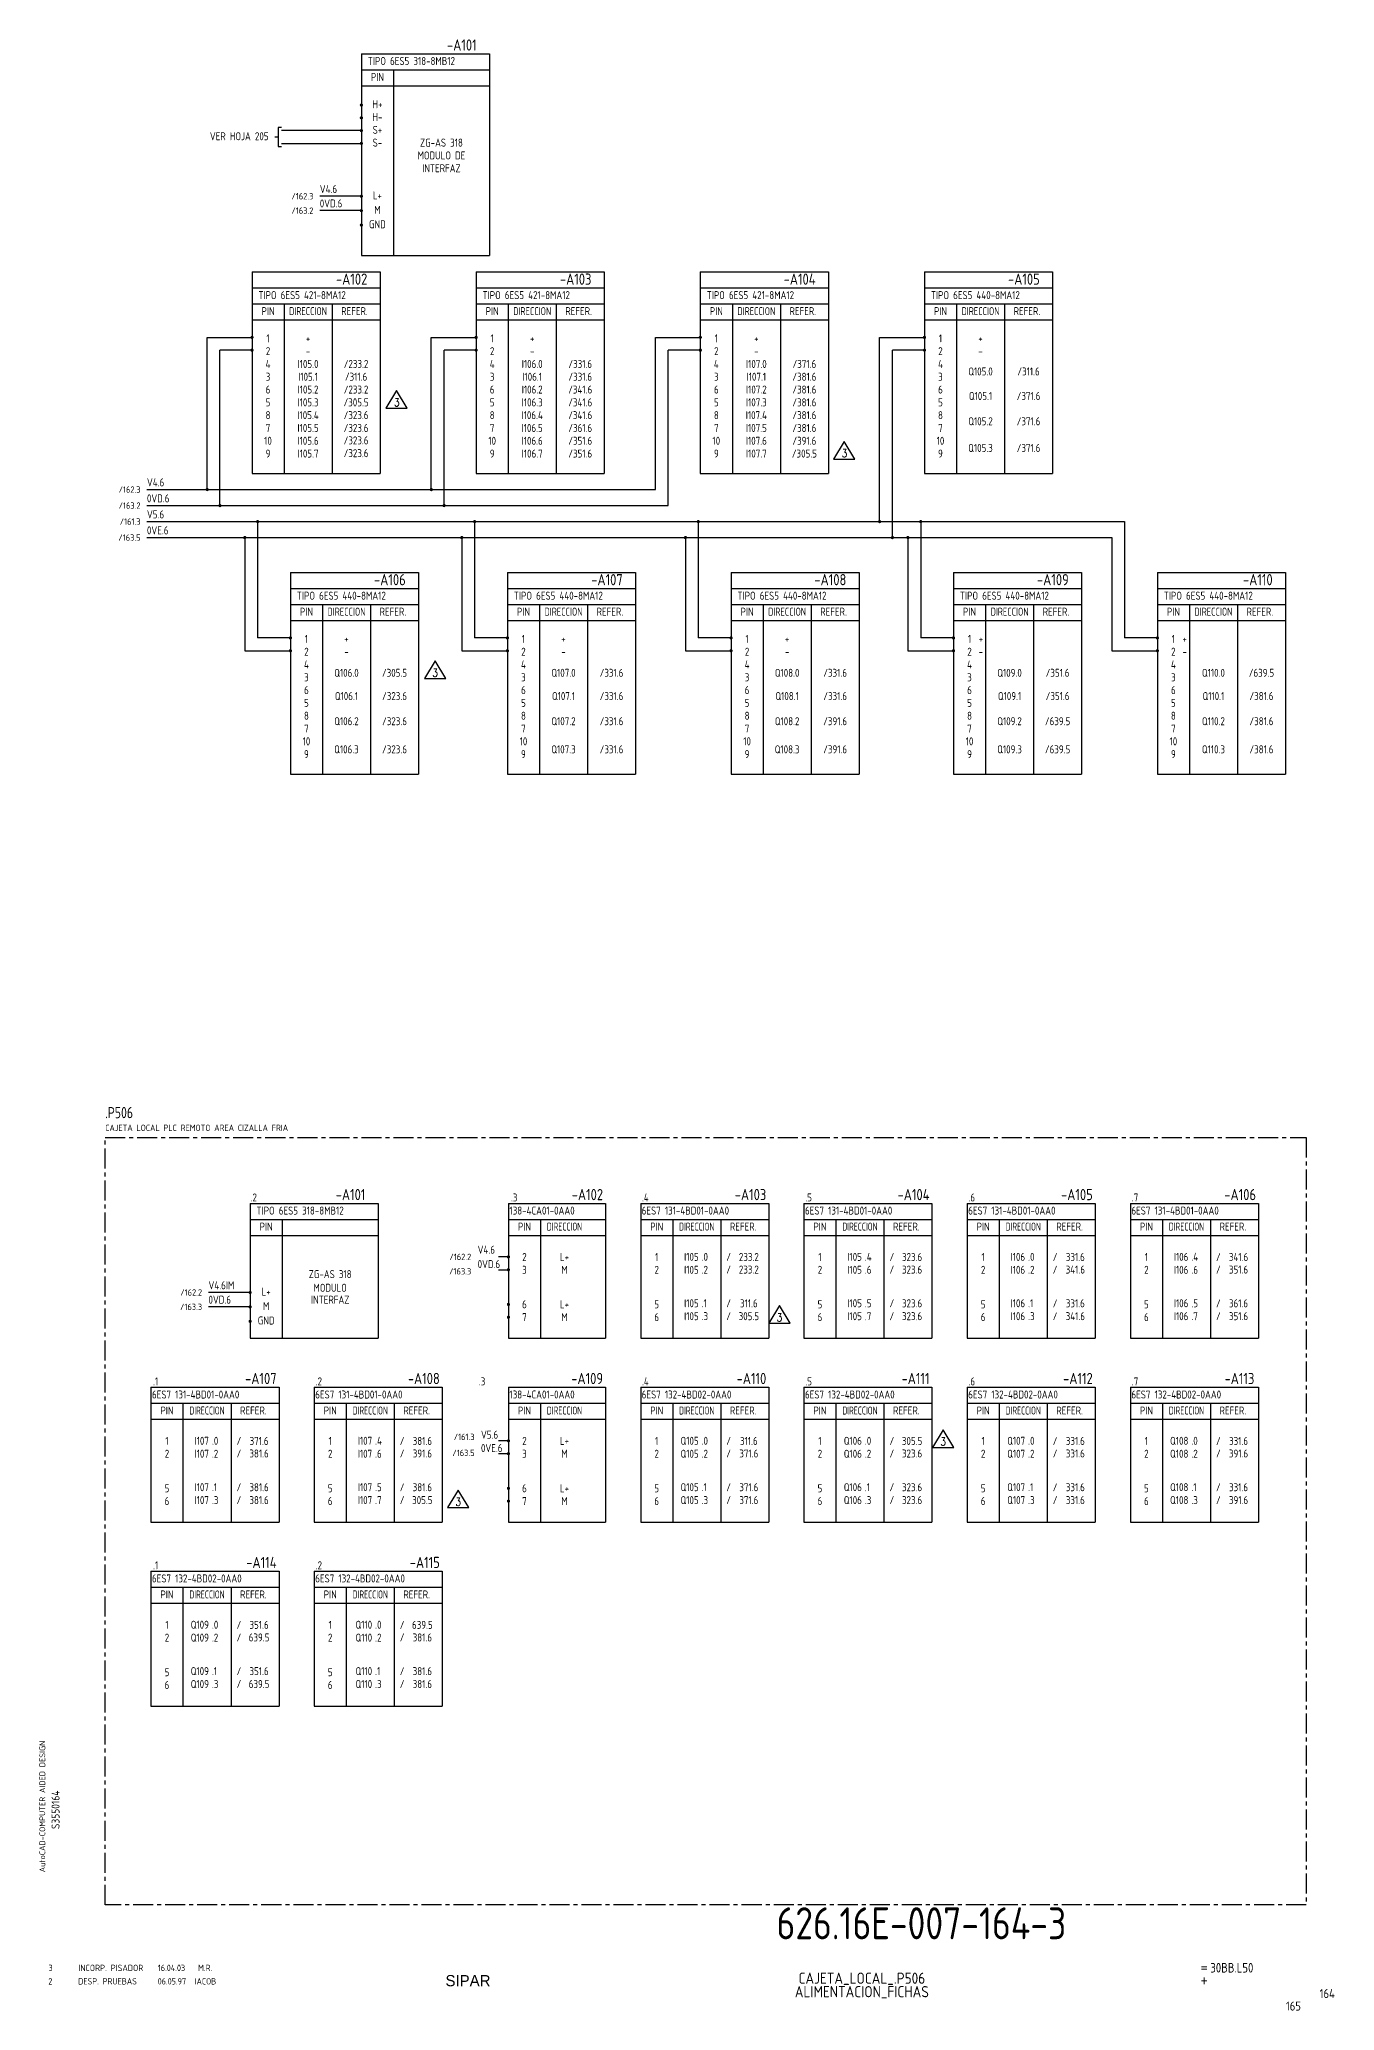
# Model space of a CAD drawing. Extents: x 10 to 965, y 6 to 621.
# Drawn here: x 561 to 965, y 6 to 621 of the extents above; entities that cross this region are included whole.
import ezdxf
from ezdxf.enums import TextEntityAlignment as Align

# ---------------------------------------------------------------- set-up
doc = ezdxf.new("R2010")
doc.units = 0
doc.header["$LTSCALE"] = 5
doc.header["$MEASUREMENT"] = 0
doc.linetypes.add('CENTER', pattern=[2, 1.25, -0.25, 0.25, -0.25])
doc.layers.get('0').update_dxf_attribs({"linetype": 'CONTINUOUS'})
doc.layers.add('CART', color=7, linetype='CONTINUOUS')
doc.layers.add('TEXTO', color=7, linetype='CONTINUOUS')
doc.styles.add('DIN', font='DIN.shx', dxfattribs={"width": 0.85})
doc.styles.add('ISO', font='DIN', dxfattribs={"width": 0.8})
doc.styles.add('N', font='ROMANS', dxfattribs={"width": 0.85, "height": 3})
doc.styles.add('ROMANS', font='ROMANS.shx', dxfattribs={"width": 0.85, "height": 2.7})
doc.styles.add('X', font='UNIV.SHX', dxfattribs={"height": 3.5})

# ---------------------------------------------------------------- blocks, each defined once
blk = doc.blocks.new('BOX')
at = {"color": 3, "style": 'ISO', "width": 0.8}
blk.add_attdef('BOX', (0, 6), '', height=3.5, dxfattribs=at)
at = {"color": 7, "style": 'ISO', "width": 0.8}
blk.add_attdef('DESC', (0, 2), '', height=2, dxfattribs=at)
blk = doc.blocks.new('REV2')
at = {"color": 3, "style": 'DIN'}
for s, width, p in [('2', 0.9, (12.45, 13.79)), ('DESP. PRUEBAS', 0.8, (21.76, 13.79)), ('06.05.97', 0.9, (46.59, 13.79)), ('IACOB', 0.9, (58.16, 13.79))]:
    blk.add_text(s, height=2, dxfattribs=dict(at, width=width)).set_placement(p)
blk = doc.blocks.new('REV.')
at = {"layer": 'TEXTO', "color": 4}
blk.add_lwpolyline([(-0.04, 3.69), (-3.37, -1.81), (3.29, -1.81)], close=True, dxfattribs=at)
at = {"layer": 'TEXTO', "style": 'ROMANS', "width": 0.8}
blk.add_attdef('REV.', text='', height=2.5, dxfattribs=at).set_placement((0, 0), align=Align.MIDDLE_CENTER)

msp = doc.modelspace()

# ---------------------------------------------------------------- linework, layer by layer
at = {"color": 3}
for p, q in [((661.11, 616.98), (701.11, 616.98)), ((661.11, 616.98), (661.11, 553.98)), ((701.11, 616.98), (701.11, 553.98)), ((661.11, 611.98), (701.11, 611.98)), ((671.11, 611.98), (671.11, 553.98)), ((661.11, 606.98), (701.11, 606.98)), ((626.95, 548.84), (666.95, 548.84)), ((626.95, 548.84), (626.95, 485.84)), ((661.11, 553.98), (701.11, 553.98)), ((666.95, 548.84), (666.95, 485.84)), ((696.95, 548.84), (736.95, 548.84)), ((696.95, 548.84), (696.95, 485.84)), ((736.95, 548.84), (736.95, 485.84)), ((766.95, 548.84), (806.95, 548.84)), ((766.95, 548.84), (766.95, 485.84)), ((806.95, 548.84), (806.95, 485.84)), ((836.95, 548.84), (836.95, 485.84)), ((836.95, 548.84), (876.95, 548.84)), ((876.95, 548.84), (876.95, 485.84)), ((626.95, 543.84), (666.95, 543.84)), ((696.95, 543.84), (736.95, 543.84)), ((766.95, 543.84), (806.95, 543.84)), ((836.95, 543.84), (876.95, 543.84)), ((626.95, 538.84), (666.95, 538.84)), ((636.95, 538.84), (636.95, 485.84)), ((651.95, 538.84), (651.95, 485.84)), ((696.95, 538.84), (736.95, 538.84)), ((706.95, 538.84), (706.95, 485.84)), ((721.95, 538.84), (721.95, 485.84)), ((766.95, 538.84), (806.95, 538.84)), ((776.95, 538.84), (776.95, 485.84)), ((791.95, 538.84), (791.95, 485.84)), ((836.95, 538.84), (876.95, 538.84)), ((846.95, 538.84), (846.95, 485.84)), ((861.95, 538.84), (861.95, 485.84)), ((626.95, 533.84), (666.95, 533.84)), ((696.95, 533.84), (736.95, 533.84)), ((766.95, 533.84), (806.95, 533.84)), ((836.95, 533.84), (876.95, 533.84)), ((626.95, 485.84), (666.95, 485.84)), ((696.95, 485.84), (736.95, 485.84)), ((766.95, 485.84), (806.95, 485.84)), ((836.95, 485.84), (876.95, 485.84)), ((638.95, 454.94), (638.95, 391.94)), ((638.95, 454.94), (678.95, 454.94)), ((638.95, 449.94), (678.95, 449.94)), ((678.95, 454.94), (678.95, 391.94)), ((706.72, 454.94), (706.72, 391.94)), ((706.72, 454.94), (746.72, 454.94)), ((706.72, 449.94), (746.72, 449.94)), ((746.72, 454.94), (746.72, 391.94)), ((776.56, 454.94), (776.56, 391.94)), ((776.56, 454.94), (816.56, 454.94)), ((776.56, 449.94), (816.56, 449.94)), ((816.56, 454.94), (816.56, 391.94)), ((846.02, 454.94), (846.02, 391.94)), ((846.02, 454.94), (886.02, 454.94)), ((846.02, 449.94), (886.02, 449.94)), ((886.02, 454.94), (886.02, 391.94)), ((909.69, 454.94), (909.69, 391.94)), ((909.69, 454.94), (949.69, 454.94)), ((909.69, 449.94), (949.69, 449.94)), ((949.69, 454.94), (949.69, 391.94)), ((638.95, 444.94), (678.95, 444.94)), ((648.95, 444.94), (648.95, 391.94)), ((663.95, 444.94), (663.95, 391.94)), ((706.72, 444.94), (746.72, 444.94)), ((716.72, 444.94), (716.72, 391.94)), ((731.72, 444.94), (731.72, 391.94)), ((776.56, 444.94), (816.56, 444.94)), ((786.56, 444.94), (786.56, 391.94)), ((801.56, 444.94), (801.56, 391.94)), ((846.02, 444.94), (886.02, 444.94)), ((856.02, 444.94), (856.02, 391.94)), ((871.02, 444.94), (871.02, 391.94)), ((909.69, 444.94), (949.69, 444.94)), ((919.69, 444.94), (919.69, 391.94)), ((934.69, 444.94), (934.69, 391.94)), ((638.95, 439.94), (678.95, 439.94)), ((706.72, 439.94), (746.72, 439.94)), ((776.56, 439.94), (816.56, 439.94)), ((846.02, 439.94), (886.02, 439.94)), ((909.69, 439.94), (949.69, 439.94)), ((638.95, 391.94), (678.95, 391.94)), ((706.72, 391.94), (746.72, 391.94)), ((776.56, 391.94), (816.56, 391.94)), ((846.02, 391.94), (886.02, 391.94)), ((909.69, 391.94), (949.69, 391.94)), ((626.36, 257.83), (626.36, 215.7)), ((626.36, 257.83), (666.36, 257.83)), ((626.36, 252.83), (666.36, 252.83)), ((636.36, 252.83), (636.36, 215.7)), ((666.36, 257.83), (666.36, 215.7)), ((707.03, 257.83), (707.03, 215.7)), ((707.03, 257.83), (737.35, 257.83)), ((707.03, 252.83), (737.35, 252.83)), ((717.03, 252.83), (717.03, 215.7)), ((737.35, 257.83), (737.35, 215.7)), ((748.33, 257.83), (748.33, 215.7)), ((748.33, 257.83), (788.33, 257.83)), ((748.33, 252.83), (788.33, 252.83)), ((758.33, 252.83), (758.33, 215.7)), ((773.33, 252.83), (773.33, 215.7)), ((788.33, 257.83), (788.33, 215.7)), ((799.3, 257.83), (799.3, 215.7)), ((799.3, 257.83), (839.3, 257.83)), ((799.3, 252.83), (839.3, 252.83)), ((809.3, 252.83), (809.3, 215.7)), ((824.3, 252.83), (824.3, 215.7)), ((839.3, 257.83), (839.3, 215.7)), ((850.28, 257.83), (850.28, 215.7)), ((850.28, 257.83), (890.28, 257.83)), ((850.28, 252.83), (890.28, 252.83)), ((860.28, 252.83), (860.28, 215.7)), ((875.28, 252.83), (875.28, 215.7)), ((890.28, 257.83), (890.28, 215.7)), ((901.26, 257.83), (901.26, 215.7)), ((901.26, 257.83), (941.26, 257.83)), ((901.26, 252.83), (941.26, 252.83)), ((911.26, 252.83), (911.26, 215.7)), ((926.26, 252.83), (926.26, 215.7)), ((941.26, 257.83), (941.26, 215.7)), ((626.36, 247.83), (666.36, 247.83)), ((707.03, 247.83), (737.35, 247.83)), ((748.33, 247.83), (788.33, 247.83)), ((799.3, 247.83), (839.3, 247.83)), ((850.28, 247.83), (890.28, 247.83)), ((901.26, 247.83), (941.26, 247.83)), ((626.36, 215.7), (666.36, 215.7)), ((707.03, 215.7), (737.35, 215.7)), ((748.33, 215.7), (788.33, 215.7)), ((799.3, 215.7), (839.3, 215.7)), ((850.28, 215.7), (890.28, 215.7)), ((901.26, 215.7), (941.26, 215.7)), ((595.39, 200.37), (595.39, 158.24)), ((595.39, 200.37), (635.39, 200.37)), ((635.39, 200.37), (635.39, 158.24)), ((646.37, 200.37), (646.37, 158.24)), ((646.37, 200.37), (686.37, 200.37)), ((686.37, 200.37), (686.37, 158.24)), ((707.03, 200.37), (707.03, 158.24)), ((707.03, 200.37), (737.35, 200.37)), ((737.35, 200.37), (737.35, 158.24)), ((748.33, 200.37), (788.33, 200.37)), ((748.33, 200.37), (748.33, 158.24)), ((788.33, 200.37), (788.33, 158.24)), ((799.3, 200.37), (839.3, 200.37)), ((799.3, 200.37), (799.3, 158.24)), ((839.3, 200.37), (839.3, 158.24)), ((850.28, 200.37), (890.28, 200.37)), ((850.28, 200.37), (850.28, 158.24)), ((890.28, 200.37), (890.28, 158.24)), ((901.26, 200.37), (901.26, 158.24)), ((901.26, 200.37), (941.26, 200.37)), ((941.26, 200.37), (941.26, 158.24)), ((595.39, 195.37), (635.39, 195.37)), ((605.39, 195.37), (605.39, 158.24)), ((620.39, 195.37), (620.39, 158.24)), ((646.37, 195.37), (686.37, 195.37)), ((656.37, 195.37), (656.37, 158.24)), ((671.37, 195.37), (671.37, 158.24)), ((707.03, 195.37), (737.35, 195.37)), ((717.03, 195.37), (717.03, 158.24)), ((748.33, 195.37), (788.33, 195.37)), ((758.33, 195.37), (758.33, 158.24)), ((773.33, 195.37), (773.33, 158.24)), ((799.3, 195.37), (839.3, 195.37)), ((809.3, 195.37), (809.3, 158.24)), ((824.3, 195.37), (824.3, 158.24)), ((850.28, 195.37), (890.28, 195.37)), ((860.28, 195.37), (860.28, 158.24)), ((875.28, 195.37), (875.28, 158.24)), ((901.26, 195.37), (941.26, 195.37)), ((911.26, 195.37), (911.26, 158.24)), ((926.26, 195.37), (926.26, 158.24)), ((595.39, 190.37), (635.39, 190.37)), ((646.37, 190.37), (686.37, 190.37)), ((707.03, 190.37), (737.35, 190.37)), ((748.33, 190.37), (788.33, 190.37)), ((799.3, 190.37), (839.3, 190.37)), ((850.28, 190.37), (890.28, 190.37)), ((901.26, 190.37), (941.26, 190.37)), ((595.39, 158.24), (635.39, 158.24)), ((646.37, 158.24), (686.37, 158.24)), ((707.03, 158.24), (737.35, 158.24)), ((748.33, 158.24), (788.33, 158.24)), ((799.3, 158.24), (839.3, 158.24)), ((850.28, 158.24), (890.28, 158.24)), ((901.26, 158.24), (941.26, 158.24)), ((595.39, 142.91), (635.39, 142.91)), ((595.39, 142.91), (595.39, 100.78)), ((635.39, 142.91), (635.39, 100.78)), ((646.37, 142.91), (686.37, 142.91)), ((646.37, 142.91), (646.37, 100.78)), ((686.37, 142.91), (686.37, 100.78)), ((595.39, 137.91), (635.39, 137.91)), ((605.39, 137.91), (605.39, 100.78)), ((620.39, 137.91), (620.39, 100.78)), ((646.37, 137.91), (686.37, 137.91)), ((656.37, 137.91), (656.37, 100.78)), ((671.37, 137.91), (671.37, 100.78)), ((595.39, 132.91), (635.39, 132.91)), ((646.37, 132.91), (686.37, 132.91)), ((595.39, 100.78), (635.39, 100.78)), ((646.37, 100.78), (686.37, 100.78))]:
    msp.add_line(p, q, dxfattribs=at)
for p, q in [((635.11, 593.98), (635.11, 587.98)), ((636.11, 593.98), (635.11, 593.98)), ((661.11, 592.98), (636.11, 592.98)), ((635.11, 590.98), (634.11, 590.98)), ((635.11, 587.98), (636.11, 587.98)), ((636.11, 588.98), (661.11, 588.98)), ((661.11, 572.48), (648.11, 572.48)), ((661.11, 567.98), (648.11, 567.98)), ((612.95, 480.84), (612.95, 528.39)), ((612.95, 528.39), (626.95, 528.39)), ((616.95, 475.84), (616.95, 524.39)), ((626.95, 524.39), (616.95, 524.39)), ((682.95, 480.84), (682.95, 528.39)), ((682.95, 528.39), (696.95, 528.39)), ((686.95, 475.84), (686.95, 524.39)), ((696.95, 524.39), (686.95, 524.39)), ((752.95, 480.84), (752.95, 528.39)), ((752.95, 528.39), (766.95, 528.39)), ((756.95, 475.84), (756.95, 524.39)), ((766.95, 524.39), (756.95, 524.39)), ((822.95, 470.84), (822.95, 528.39)), ((822.95, 528.39), (836.95, 528.39)), ((826.95, 465.84), (826.95, 524.39)), ((836.95, 524.39), (826.95, 524.39)), ((594.14, 480.84), (752.95, 480.84)), ((594.14, 475.84), (756.95, 475.84)), ((594.14, 470.84), (899.44, 470.84)), ((628.7, 470.84), (628.7, 434.49)), ((696.47, 470.84), (696.47, 434.49)), ((766.31, 470.84), (766.31, 434.49)), ((835.77, 470.84), (835.77, 434.49)), ((899.44, 470.84), (899.44, 434.49)), ((594.14, 465.84), (895.44, 465.84)), ((624.7, 465.84), (624.7, 430.49)), ((692.47, 465.84), (692.47, 430.49)), ((762.31, 465.84), (762.31, 430.49)), ((831.77, 465.84), (831.77, 430.49)), ((895.44, 465.84), (895.44, 430.49)), ((638.7, 434.49), (628.7, 434.49)), ((706.47, 434.49), (696.47, 434.49)), ((776.31, 434.49), (766.31, 434.49)), ((845.77, 434.49), (835.77, 434.49)), ((909.44, 434.49), (899.44, 434.49)), ((624.7, 430.49), (638.7, 430.49)), ((692.47, 430.49), (706.47, 430.49)), ((762.31, 430.49), (776.31, 430.49)), ((831.77, 430.49), (845.77, 430.49)), ((895.44, 430.49), (909.44, 430.49)), ((707.03, 241.11), (703.91, 241.11)), ((703.91, 237.11), (707.03, 237.11)), ((626.36, 229.99), (613.36, 229.99)), ((626.36, 225.49), (613.36, 225.49)), ((707.03, 183.64), (703.91, 183.64)), ((703.91, 179.64), (707.03, 179.64))]:
    msp.add_line(p, q)
at = {"linetype": 'Continuous', "const_width": 0.5}
for points in [[(660.86, 600.98, 1), (661.36, 600.98, 1)], [(660.86, 596.98, 1), (661.36, 596.98, 1)], [(660.86, 592.98, 1), (661.36, 592.98, 1)], [(660.86, 588.98, 1), (661.36, 588.98, 1)], [(660.86, 572.48, 1), (661.36, 572.48, 1)], [(660.86, 567.98, 1), (661.36, 567.98, 1)], [(660.86, 563.48, 1), (661.36, 563.48, 1)], [(626.7, 528.39, -1), (627.2, 528.39, -1)], [(626.7, 524.39, -1), (627.2, 524.39, -1)], [(696.7, 528.39, -1), (697.2, 528.39, -1)], [(696.7, 524.39, -1), (697.2, 524.39, -1)], [(766.7, 528.39, -1), (767.2, 528.39, -1)], [(766.7, 524.39, -1), (767.2, 524.39, -1)], [(836.7, 528.39, -1), (837.2, 528.39, -1)], [(836.7, 524.39, -1), (837.2, 524.39, -1)], [(638.7, 434.49, -1), (639.2, 434.49, -1)], [(706.47, 434.49, -1), (706.97, 434.49, -1)], [(776.31, 434.49, -1), (776.81, 434.49, -1)], [(845.77, 434.49, -1), (846.27, 434.49, -1)], [(909.44, 434.49, -1), (909.94, 434.49, -1)], [(638.7, 430.49, -1), (639.2, 430.49, -1)], [(706.47, 430.49, -1), (706.97, 430.49, -1)], [(776.31, 430.49, -1), (776.81, 430.49, -1)], [(845.77, 430.49, -1), (846.27, 430.49, -1)], [(909.44, 430.49, -1), (909.94, 430.49, -1)], [(706.78, 241.11, 1), (707.28, 241.11, 1)], [(706.78, 237.11, 1), (707.28, 237.11, 1)], [(626.11, 229.99, 1), (626.61, 229.99, 1)], [(626.11, 225.49, 1), (626.61, 225.49, 1)], [(706.78, 226.27, 1), (707.28, 226.27, 1)], [(706.78, 222.27, 1), (707.28, 222.27, 1)], [(626.11, 220.99, 1), (626.61, 220.99, 1)], [(706.78, 183.64, 1), (707.28, 183.64, 1)], [(706.78, 179.64, 1), (707.28, 179.64, 1)], [(706.78, 168.81, 1), (707.28, 168.81, 1)], [(706.78, 164.81, 1), (707.28, 164.81, 1)]]:
    msp.add_lwpolyline(points, format="xyb", close=True, dxfattribs=at)
at = {"const_width": 0.5}
for points in [[(612.7, 480.84, -1), (613.2, 480.84, -1)], [(682.7, 480.84, -1), (683.2, 480.84, -1)], [(616.7, 475.84, -1), (617.2, 475.84, -1)], [(686.7, 475.84, -1), (687.2, 475.84, -1)], [(628.45, 470.84, -1), (628.95, 470.84, -1)], [(696.22, 470.84, -1), (696.72, 470.84, -1)], [(766.06, 470.84, -1), (766.56, 470.84, -1)], [(822.7, 470.84, -1), (823.2, 470.84, -1)], [(835.52, 470.84, -1), (836.02, 470.84, -1)], [(624.45, 465.84, -1), (624.95, 465.84, -1)], [(692.22, 465.84, -1), (692.72, 465.84, -1)], [(762.06, 465.84, -1), (762.56, 465.84, -1)], [(826.7, 465.84, -1), (827.2, 465.84, -1)], [(831.52, 465.84, -1), (832.02, 465.84, -1)]]:
    msp.add_lwpolyline(points, format="xyb", close=True, dxfattribs=at)
at = {"color": 3, "linetype": 'CENTER'}
msp.add_lwpolyline([(581.11, 38.73), (581.11, 278.44), (956.11, 278.44), (956.11, 38.73)], close=True, dxfattribs=at)

# ---------------------------------------------------------------- block references
for name, p, values in [('REV.', (672.15, 508.09), {'REV.': '3'}), ('REV.', (811.95, 492.19), {'REV.': '3'}), ('REV.', (684.15, 423.6), {'REV.': '3'}), ('BOX', (581.11, 278.44), {'BOX': '.P506', 'DESC': 'CAJETA LOCAL PLC REMOTO AREA CIZALLA FRIA'}), ('REV.', (791.69, 222.19), {'REV.': '3'}), ('REV.', (842.78, 183.42), {'REV.': '3'}), ('REV.', (691.37, 164.59), {'REV.': '3'})]:
    msp.add_blockref(name, p).add_auto_attribs(values)
at = {"linetype": 'Continuous'}
msp.add_blockref('REV2', (550.9, 0), dxfattribs=at)

# ---------------------------------------------------------------- texts
at = {"style": 'DIN', "width": 0.85}
for s, p in [('TIPO 6ES5 318-8MB12', (663.11, 613.48)), ('V4.6', (648.11, 573.48)), ('0VD.6', (648.11, 568.98)), ('TIPO 6ES5 421-8MA12', (628.95, 540.34)), ('TIPO 6ES5 421-8MA12', (698.95, 540.34)), ('TIPO 6ES5 421-8MA12', (768.95, 540.34)), ('TIPO 6ES5 440-8MA12', (838.95, 540.34)), ('V4.6', (594.14, 481.84)), ('0VD.6', (594.14, 476.84)), ('V5.6', (594.14, 471.84)), ('0VE.6', (594.14, 466.84)), ('TIPO 6ES5 440-8MA12', (640.95, 446.44)), ('TIPO 6ES5 440-8MA12', (708.72, 446.44)), ('TIPO 6ES5 440-8MA12', (778.56, 446.44)), ('TIPO 6ES5 440-8MA12', (848.02, 446.44)), ('TIPO 6ES5 440-8MA12', (911.69, 446.44)), ('TIPO 6ES5 318-8MB12', (628.36, 254.33)), ('138-4CA01-0AA0', (707.35, 254.33)), ('6ES7 131-4BD01-0AA0', (748.65, 254.33)), ('6ES7 131-4BD01-0AA0', (799.63, 254.33)), ('6ES7 131-4BD01-0AA0', (850.6, 254.33)), ('6ES7 131-4BD01-0AA0', (901.58, 254.33)), ('V4.6', (697.41, 242.11)), ('.0', (767.36, 239.88)), ('.4', (818.34, 239.88)), ('.0', (869.32, 239.88)), ('.4', (920.3, 239.88)), ('0VD.6', (697.41, 237.61)), ('.2', (767.36, 235.83)), ('.6', (818.34, 235.83)), ('.2', (869.32, 235.83)), ('.6', (920.3, 235.83)), ('V4.6IM', (613.36, 230.99)), ('0VD.6', (613.36, 226.49)), ('.1', (767.36, 225.38)), ('.5', (818.34, 225.38)), ('.1', (869.32, 225.38)), ('.5', (920.3, 225.38)), ('.3', (767.36, 221.34)), ('.7', (818.34, 221.34)), ('.3', (869.32, 221.34)), ('.7', (920.3, 221.34)), ('6ES7 131-4BD01-0AA0', (595.71, 196.87)), ('6ES7 131-4BD01-0AA0', (646.69, 196.87)), ('138-4CA01-0AA0', (707.35, 196.87)), ('6ES7 132-4BD02-0AA0', (748.65, 196.87)), ('6ES7 132-4BD02-0AA0', (799.63, 196.87)), ('6ES7 132-4BD02-0AA0', (850.6, 196.87)), ('6ES7 132-4BD02-0AA0', (901.58, 196.87)), ('.0', (614.43, 182.41)), ('.4', (665.4, 182.41)), ('V5.6', (698.45, 184.32)), ('.0', (767.36, 182.41)), ('.0', (818.34, 182.41)), ('.0', (869.32, 182.41)), ('.0', (920.3, 182.41)), ('.2', (614.43, 178.37)), ('.6', (665.4, 178.37)), ('0VE.6', (698.45, 180.13)), ('.2', (767.36, 178.37)), ('.2', (818.34, 178.37)), ('.2', (869.32, 178.37)), ('.2', (920.3, 178.37)), ('.1', (614.43, 167.92)), ('.3', (614.43, 163.88)), ('.5', (665.4, 167.92)), ('.7', (665.4, 163.88)), ('.1', (767.36, 167.92)), ('.3', (767.36, 163.88)), ('.1', (818.34, 167.92)), ('.3', (818.34, 163.88)), ('.1', (869.32, 167.92)), ('.3', (869.32, 163.88)), ('.1', (920.3, 167.92)), ('.3', (920.3, 163.88)), ('6ES7 132-4BD02-0AA0', (595.71, 139.41)), ('6ES7 132-4BD02-0AA0', (646.69, 139.41)), ('.0', (614.43, 124.95)), ('.2', (614.43, 120.91)), ('.0', (665.4, 124.95)), ('.2', (665.4, 120.91)), ('.1', (614.43, 110.46)), ('.1', (665.4, 110.46)), ('.3', (614.43, 106.42)), ('.3', (665.4, 106.42))]:
    msp.add_text(s, height=2.5, dxfattribs=at).set_placement(p)
at = {"color": 3, "style": 'DIN', "width": 0.85}
for s, p in [('-A101', (697.11, 617.98)), ('-A102', (662.95, 544.84)), ('-A103', (732.95, 544.84)), ('-A104', (802.95, 544.84)), ('-A105', (872.95, 544.84)), ('-A106', (674.95, 450.94)), ('-A107', (742.72, 450.94)), ('-A108', (812.56, 450.94)), ('-A109', (882.02, 450.94)), ('-A110', (945.69, 450.94)), ('-A101', (662.36, 258.83)), ('-A102', (736.58, 258.83)), ('-A103', (787.55, 258.83)), ('-A104', (838.53, 258.83)), ('-A105', (889.51, 258.83)), ('-A106', (940.49, 258.83)), ('-A107', (634.62, 201.37)), ('-A108', (685.6, 201.37)), ('-A109', (736.58, 201.37)), ('-A110', (787.55, 201.37)), ('-A111', (838.53, 201.37)), ('-A112', (889.51, 201.37)), ('-A113', (939.98, 201.37)), ('-A114', (634.62, 143.91)), ('-A115', (685.6, 143.91))]:
    msp.add_text(s, height=3.5, dxfattribs=at).set_placement(p, align=Align.RIGHT)
at = {"style": 'DIN'}
for s, width, p in [('PIN', 0.85, (666.11, 608.48)), ('H+', 0.85, (666.11, 599.98)), ('H-', 0.85, (666.11, 595.98)), ('S+', 0.85, (666.11, 591.98)), ('S-', 0.85, (666.11, 587.98)), ('MODULO DE', 0.85, (686.11, 583.98)), ('ZG-AS 318', 0.85, (686.11, 587.98)), ('INTERFAZ', 0.85, (686.11, 579.98)), ('L+', 0.85, (666.11, 571.48)), ('M', 0.85, (666.11, 566.98)), ('GND', 0.85, (666.11, 562.48)), ('PIN', 0.85, (631.95, 535.34)), ('DIRECCION', 0.8, (644.45, 535.34)), ('REFER.', 0.85, (658.95, 535.34)), ('PIN', 0.85, (701.95, 535.34)), ('DIRECCION', 0.8, (714.45, 535.34)), ('REFER.', 0.85, (728.95, 535.34)), ('PIN', 0.85, (771.95, 535.34)), ('DIRECCION', 0.8, (784.45, 535.34)), ('REFER.', 0.85, (798.95, 535.34)), ('PIN', 0.85, (841.95, 535.34)), ('DIRECCION', 0.8, (854.45, 535.34)), ('REFER.', 0.85, (868.95, 535.34)), ('2', 0.85, (631.95, 522.84)), ('1', 0.85, (631.95, 526.84)), ('+', 0.85, (644.45, 526.84)), ('-', 0.85, (644.45, 522.84)), ('2', 0.85, (701.95, 522.84)), ('1', 0.85, (701.95, 526.84)), ('+', 0.85, (714.45, 526.84)), ('-', 0.85, (714.45, 522.84)), ('2', 0.85, (771.95, 522.84)), ('1', 0.85, (771.95, 526.84)), ('+', 0.85, (784.45, 526.84)), ('-', 0.85, (784.45, 522.84)), ('2', 0.85, (841.95, 522.84)), ('1', 0.85, (841.95, 526.84)), ('+', 0.85, (854.45, 526.84)), ('-', 0.85, (854.45, 522.84)), ('4', 0.85, (631.95, 518.84)), ('3', 0.85, (631.95, 514.84)), ('I105.0', 0.85, (644.45, 518.84)), ('I105.1', 0.85, (644.45, 514.84)), ('/233.2', 0.85, (659.45, 518.84)), ('/311.6', 0.85, (659.45, 514.84)), ('4', 0.85, (701.95, 518.84)), ('3', 0.85, (701.95, 514.84)), ('I106.0', 0.85, (714.45, 518.84)), ('I106.1', 0.85, (714.45, 514.84)), ('/331.6', 0.85, (729.45, 518.84)), ('/331.6', 0.85, (729.45, 514.84)), ('4', 0.85, (771.95, 518.84)), ('3', 0.85, (771.95, 514.84)), ('I107.0', 0.85, (784.45, 518.84)), ('I107.1', 0.85, (784.45, 514.84)), ('/381.6', 0.85, (799.45, 514.84)), ('/371.6', 0.85, (799.45, 518.84)), ('4', 0.85, (841.95, 518.84)), ('3', 0.85, (841.95, 514.84)), ('Q105.0', 0.85, (854.45, 516.5)), ('/311.6', 0.85, (869.45, 516.5)), ('6', 0.85, (631.95, 510.84)), ('I105.2', 0.85, (644.45, 510.84)), ('/233.2', 0.85, (659.45, 510.84)), ('6', 0.85, (701.95, 510.84)), ('I106.2', 0.85, (714.45, 510.84)), ('/341.6', 0.85, (729.45, 510.84)), ('6', 0.85, (771.95, 510.84)), ('I107.2', 0.85, (784.45, 510.84)), ('/381.6', 0.85, (799.45, 510.84)), ('6', 0.85, (841.95, 510.84)), ('Q105.1', 0.85, (854.45, 508.83)), ('/371.6', 0.85, (869.45, 508.83)), ('5', 0.85, (631.95, 506.84)), ('8', 0.85, (631.95, 502.84)), ('I105.4', 0.85, (644.45, 502.84)), ('I105.3', 0.85, (644.45, 506.84)), ('/305.5', 0.85, (659.45, 506.84)), ('/323.6', 0.85, (659.45, 502.84)), ('5', 0.85, (701.95, 506.84)), ('8', 0.85, (701.95, 502.84)), ('I106.4', 0.85, (714.45, 502.84)), ('I106.3', 0.85, (714.45, 506.84)), ('/341.6', 0.85, (729.45, 506.84)), ('/341.6', 0.85, (729.45, 502.84)), ('5', 0.85, (771.95, 506.84)), ('8', 0.85, (771.95, 502.84)), ('I107.4', 0.85, (784.45, 502.84)), ('I107.3', 0.85, (784.45, 506.84)), ('/381.6', 0.85, (799.45, 506.84)), ('/381.6', 0.85, (799.45, 502.84)), ('5', 0.85, (841.95, 506.84)), ('8', 0.85, (841.95, 502.84)), ('7', 0.85, (631.95, 498.84)), ('I105.5', 0.85, (644.45, 498.84)), ('/323.6', 0.85, (659.45, 498.84)), ('7', 0.85, (701.95, 498.84)), ('I106.5', 0.85, (714.45, 498.84)), ('/361.6', 0.85, (729.45, 498.84)), ('7', 0.85, (771.95, 498.84)), ('I107.5', 0.85, (784.45, 498.84)), ('/381.6', 0.85, (799.45, 498.84)), ('7', 0.85, (841.95, 498.84)), ('Q105.2', 0.85, (854.45, 500.93)), ('/371.6', 0.85, (869.45, 500.93)), ('10', 0.85, (631.95, 494.84)), ('9', 0.85, (631.95, 490.84)), ('I105.6', 0.85, (644.45, 494.84)), ('I105.7', 0.85, (644.45, 490.84)), ('/323.6', 0.85, (659.45, 494.96)), ('/323.6', 0.85, (659.45, 490.96)), ('10', 0.85, (701.95, 494.84)), ('9', 0.85, (701.95, 490.84)), ('I106.6', 0.85, (714.45, 494.84)), ('I106.7', 0.85, (714.45, 490.84)), ('/351.6', 0.85, (729.45, 494.84)), ('/351.6', 0.85, (729.45, 490.84)), ('10', 0.85, (771.95, 494.84)), ('9', 0.85, (771.95, 490.84)), ('I107.6', 0.85, (784.45, 494.84)), ('I107.7', 0.85, (784.45, 490.84)), ('/305.5', 0.85, (799.45, 490.84)), ('/391.6', 0.85, (799.45, 494.84)), ('10', 0.85, (841.95, 494.84)), ('9', 0.85, (841.95, 490.84)), ('Q105.3', 0.85, (854.45, 492.59)), ('/371.6', 0.85, (869.45, 492.59)), ('PIN', 0.85, (643.95, 441.44)), ('DIRECCION', 0.8, (656.45, 441.44)), ('REFER.', 0.85, (670.95, 441.44)), ('PIN', 0.85, (711.72, 441.44)), ('DIRECCION', 0.8, (724.22, 441.44)), ('REFER.', 0.85, (738.72, 441.44)), ('PIN', 0.85, (781.56, 441.44)), ('DIRECCION', 0.8, (794.06, 441.44)), ('REFER.', 0.85, (808.56, 441.44)), ('PIN', 0.85, (851.02, 441.44)), ('DIRECCION', 0.8, (863.52, 441.44)), ('REFER.', 0.85, (878.02, 441.44)), ('PIN', 0.85, (914.69, 441.44)), ('DIRECCION', 0.8, (927.19, 441.44)), ('REFER.', 0.85, (941.69, 441.44)), ('2', 0.85, (643.95, 428.94)), ('1', 0.85, (643.95, 432.94)), ('+', 0.85, (656.45, 432.94)), ('2', 0.85, (711.72, 428.94)), ('1', 0.85, (711.72, 432.94)), ('+', 0.85, (724.22, 432.94)), ('2', 0.85, (781.56, 428.94)), ('1', 0.85, (781.56, 432.94)), ('+', 0.85, (794.06, 432.94)), ('2', 0.85, (851.02, 428.94)), ('1', 0.85, (851.02, 432.94)), ('+', 0.85, (854.56, 432.94)), ('2', 0.85, (914.69, 428.94)), ('1', 0.85, (914.69, 432.94)), ('+', 0.85, (918.23, 432.94)), ('4', 0.85, (643.95, 424.94)), ('-', 0.85, (656.45, 428.94)), ('4', 0.85, (711.72, 424.94)), ('-', 0.85, (724.22, 428.94)), ('4', 0.85, (781.56, 424.94)), ('-', 0.85, (794.06, 428.94)), ('4', 0.85, (851.02, 424.94)), ('-', 0.85, (854.56, 428.94)), ('4', 0.85, (914.69, 424.94)), ('-', 0.85, (918.23, 428.94)), ('3', 0.85, (643.95, 420.94)), ('6', 0.85, (643.95, 416.94)), ('Q106.0', 0.85, (656.45, 422.34)), ('/305.5', 0.85, (671.45, 422.34)), ('3', 0.85, (711.72, 420.94)), ('6', 0.85, (711.72, 416.94)), ('Q107.0', 0.85, (724.22, 422.34)), ('/331.6', 0.85, (739.22, 422.34)), ('3', 0.85, (781.56, 420.94)), ('6', 0.85, (781.56, 416.94)), ('Q108.0', 0.85, (794.06, 422.34)), ('/331.6', 0.85, (809.06, 422.34)), ('3', 0.85, (851.02, 420.94)), ('6', 0.85, (851.02, 416.94)), ('Q109.0', 0.85, (863.52, 422.34)), ('/351.6', 0.85, (878.52, 422.34)), ('3', 0.85, (914.69, 420.94)), ('6', 0.85, (914.69, 416.94)), ('Q110.0', 0.85, (927.19, 422.34)), ('/639.5', 0.85, (942.19, 422.34)), ('5', 0.85, (643.95, 412.94)), ('Q106.1', 0.85, (656.45, 415.08)), ('/323.6', 0.85, (671.45, 415.08)), ('5', 0.85, (711.72, 412.94)), ('Q107.1', 0.85, (724.22, 415.08)), ('/331.6', 0.85, (739.22, 415.08)), ('5', 0.85, (781.56, 412.94)), ('Q108.1', 0.85, (794.06, 415.08)), ('/331.6', 0.85, (809.06, 415.08)), ('5', 0.85, (851.02, 412.94)), ('Q109.1', 0.85, (863.52, 415.08)), ('/351.6', 0.85, (878.52, 415.08)), ('5', 0.85, (914.69, 412.94)), ('Q110.1', 0.85, (927.19, 415.08)), ('/381.6', 0.85, (942.19, 415.08)), ('7', 0.85, (643.95, 404.94)), ('8', 0.85, (643.95, 408.94)), ('Q106.2', 0.85, (656.45, 407.22)), ('/323.6', 0.85, (671.45, 407.22)), ('7', 0.85, (711.72, 404.94)), ('8', 0.85, (711.72, 408.94)), ('Q107.2', 0.85, (724.22, 407.22)), ('/331.6', 0.85, (739.22, 407.22)), ('7', 0.85, (781.56, 404.94)), ('8', 0.85, (781.56, 408.94)), ('Q108.2', 0.85, (794.06, 407.22)), ('/391.6', 0.85, (809.06, 407.22)), ('7', 0.85, (851.02, 404.94)), ('8', 0.85, (851.02, 408.94)), ('Q109.2', 0.85, (863.52, 407.22)), ('/639.5', 0.85, (878.52, 407.22)), ('7', 0.85, (914.69, 404.94)), ('8', 0.85, (914.69, 408.94)), ('Q110.2', 0.85, (927.19, 407.22)), ('/381.6', 0.85, (942.19, 407.22)), ('10', 0.85, (643.95, 400.94)), ('Q106.3', 0.85, (656.45, 398.44)), ('/323.6', 0.85, (671.45, 398.44)), ('10', 0.85, (711.72, 400.94)), ('Q107.3', 0.85, (724.22, 398.44)), ('/331.6', 0.85, (739.22, 398.44)), ('10', 0.85, (781.56, 400.94)), ('Q108.3', 0.85, (794.06, 398.44)), ('/391.6', 0.85, (809.06, 398.44)), ('10', 0.85, (851.02, 400.94)), ('Q109.3', 0.85, (863.52, 398.44)), ('/639.5', 0.85, (878.52, 398.44)), ('10', 0.85, (914.69, 400.94)), ('Q110.3', 0.85, (927.19, 398.44)), ('/381.6', 0.85, (942.19, 398.44)), ('9', 0.85, (643.95, 396.94)), ('9', 0.85, (711.72, 396.94)), ('9', 0.85, (781.56, 396.94)), ('9', 0.85, (851.02, 396.94)), ('9', 0.85, (914.69, 396.94)), ('.2', 0.85, (627.5, 258.43)), ('.3', 0.85, (708.82, 258.43)), ('.4', 0.85, (749.78, 258.43)), ('.5', 0.85, (800.76, 258.43)), ('.6', 0.85, (851.73, 258.43)), ('.7', 0.85, (902.71, 258.43)), ('PIN', 0.85, (631.36, 249.33)), ('PIN', 0.85, (712.03, 249.33)), ('PIN', 0.85, (753.33, 249.33)), ('REFER.', 0.85, (780.33, 249.33)), ('PIN', 0.85, (804.3, 249.33)), ('REFER.', 0.85, (831.3, 249.33)), ('PIN', 0.85, (855.28, 249.33)), ('REFER.', 0.85, (882.28, 249.33)), ('PIN', 0.85, (906.26, 249.33)), ('REFER.', 0.85, (933.26, 249.33)), ('2', 0.85, (712.03, 239.83)), ('L+', 0.85, (724.53, 239.83)), ('1', 0.85, (753.33, 239.83)), ('/', 0.85, (775.79, 239.83)), ('233.2', 0.85, (782.1, 239.83)), ('1', 0.85, (804.3, 239.83)), ('/', 0.85, (826.77, 239.83)), ('323.6', 0.85, (833.08, 239.83)), ('1', 0.85, (855.28, 239.83)), ('/', 0.85, (877.75, 239.83)), ('331.6', 0.85, (884.06, 239.83)), ('1', 0.85, (906.26, 239.83)), ('/', 0.85, (928.73, 239.83)), ('341.6', 0.85, (935.03, 239.83)), ('ZG-AS 318', 0.85, (651.36, 234.48)), ('3', 0.85, (712.03, 235.83)), ('M', 0.85, (724.53, 235.83)), ('2', 0.85, (753.33, 235.83)), ('/', 0.85, (775.79, 235.9)), ('233.2', 0.85, (782.1, 235.9)), ('2', 0.85, (804.3, 235.83)), ('/', 0.85, (826.77, 235.9)), ('323.6', 0.85, (833.08, 235.9)), ('2', 0.85, (855.28, 235.83)), ('/', 0.85, (877.75, 235.9)), ('341.6', 0.85, (884.06, 235.9)), ('2', 0.85, (906.26, 235.83)), ('/', 0.85, (928.73, 235.9)), ('351.6', 0.85, (935.03, 235.9)), ('L+', 0.85, (631.36, 228.99)), ('INTERFAZ', 0.85, (651.36, 226.49)), ('MODULO', 0.85, (651.36, 230.22)), ('/', 0.85, (775.79, 225.36)), ('311.6', 0.85, (782.1, 225.36)), ('/', 0.85, (826.77, 225.36)), ('323.6', 0.85, (833.08, 225.36)), ('/', 0.85, (877.75, 225.36)), ('331.6', 0.85, (884.06, 225.36)), ('/', 0.85, (928.73, 225.36)), ('361.6', 0.85, (935.03, 225.36)), ('GND', 0.85, (631.36, 219.99)), ('M', 0.85, (631.36, 224.49)), ('7', 0.85, (712.03, 221.04)), ('6', 0.85, (712.03, 225.04)), ('L+', 0.85, (724.53, 225.04)), ('M', 0.85, (724.53, 221.04)), ('5', 0.85, (753.33, 225.04)), ('6', 0.85, (753.33, 221.04)), ('/', 0.85, (775.79, 221.34)), ('305.5', 0.85, (782.1, 221.34)), ('5', 0.85, (804.3, 225.04)), ('6', 0.85, (804.3, 221.04)), ('/', 0.85, (826.77, 221.34)), ('323.6', 0.85, (833.08, 221.34)), ('5', 0.85, (855.28, 225.04)), ('6', 0.85, (855.28, 221.04)), ('/', 0.85, (877.75, 221.34)), ('341.6', 0.85, (884.06, 221.34)), ('5', 0.85, (906.26, 225.04)), ('6', 0.85, (906.26, 221.04)), ('/', 0.85, (928.73, 221.34)), ('351.6', 0.85, (935.03, 221.34)), ('.1', 0.85, (596.84, 200.97)), ('.2', 0.85, (647.82, 200.97)), ('.3', 0.85, (698.8, 200.97)), ('.4', 0.85, (749.78, 200.97)), ('.5', 0.85, (800.76, 200.97)), ('.6', 0.85, (851.73, 200.97)), ('.7', 0.85, (902.71, 200.97)), ('PIN', 0.85, (600.39, 191.87)), ('REFER.', 0.85, (627.39, 191.87)), ('PIN', 0.85, (651.37, 191.87)), ('REFER.', 0.85, (678.37, 191.87)), ('PIN', 0.85, (712.03, 191.87)), ('PIN', 0.85, (753.33, 191.87)), ('REFER.', 0.85, (780.33, 191.87)), ('PIN', 0.85, (804.3, 191.87)), ('REFER.', 0.85, (831.3, 191.87)), ('PIN', 0.85, (855.28, 191.87)), ('REFER.', 0.85, (882.28, 191.87)), ('PIN', 0.85, (906.26, 191.87)), ('REFER.', 0.85, (933.26, 191.87)), ('1', 0.85, (600.39, 182.37)), ('/', 0.85, (622.86, 182.36)), ('371.6', 0.85, (629.16, 182.36)), ('1', 0.85, (651.37, 182.37)), ('/', 0.85, (673.83, 182.36)), ('381.6', 0.85, (680.14, 182.36)), ('2', 0.85, (712.03, 182.37)), ('L+', 0.85, (724.53, 182.37)), ('1', 0.85, (753.33, 182.37)), ('/', 0.85, (775.79, 182.36)), ('311.6', 0.85, (782.1, 182.36)), ('1', 0.85, (804.3, 182.37)), ('/', 0.85, (826.77, 182.36)), ('305.5', 0.85, (833.08, 182.36)), ('1', 0.85, (855.28, 182.37)), ('/', 0.85, (877.75, 182.36)), ('331.6', 0.85, (884.06, 182.36)), ('1', 0.85, (906.26, 182.37)), ('/', 0.85, (928.73, 182.36)), ('331.6', 0.85, (935.03, 182.36)), ('2', 0.85, (600.39, 178.37)), ('/', 0.85, (622.86, 178.44)), ('381.6', 0.85, (629.16, 178.44)), ('2', 0.85, (651.37, 178.37)), ('/', 0.85, (673.83, 178.44)), ('391.6', 0.85, (680.14, 178.44)), ('3', 0.85, (712.03, 178.37)), ('M', 0.85, (724.53, 178.37)), ('2', 0.85, (753.33, 178.37)), ('/', 0.85, (775.79, 178.44)), ('371.6', 0.85, (782.1, 178.44)), ('2', 0.85, (804.3, 178.37)), ('/', 0.85, (826.77, 178.44)), ('323.6', 0.85, (833.08, 178.44)), ('2', 0.85, (855.28, 178.37)), ('/', 0.85, (877.75, 178.44)), ('331.6', 0.85, (884.06, 178.44)), ('2', 0.85, (906.26, 178.37)), ('/', 0.85, (928.73, 178.44)), ('391.6', 0.85, (935.03, 178.44)), ('5', 0.85, (600.39, 167.57)), ('/', 0.85, (622.86, 167.9)), ('/', 0.85, (622.86, 163.88)), ('381.6', 0.85, (629.16, 167.9)), ('381.6', 0.85, (629.16, 163.88)), ('5', 0.85, (651.37, 167.57)), ('/', 0.85, (673.83, 167.9)), ('/', 0.85, (673.83, 163.88)), ('305.5', 0.85, (680.14, 163.88)), ('381.6', 0.85, (680.14, 167.9)), ('6', 0.85, (712.03, 167.57)), ('L+', 0.85, (724.53, 167.57)), ('5', 0.85, (753.33, 167.57)), ('/', 0.85, (775.79, 167.9)), ('/', 0.85, (775.79, 163.88)), ('371.6', 0.85, (782.1, 167.9)), ('371.6', 0.85, (782.1, 163.88)), ('5', 0.85, (804.3, 167.57)), ('/', 0.85, (826.77, 167.9)), ('/', 0.85, (826.77, 163.88)), ('323.6', 0.85, (833.08, 167.9)), ('323.6', 0.85, (833.08, 163.88)), ('5', 0.85, (855.28, 167.57)), ('/', 0.85, (877.75, 167.9)), ('/', 0.85, (877.75, 163.88)), ('331.6', 0.85, (884.06, 167.9)), ('331.6', 0.85, (884.06, 163.88)), ('5', 0.85, (906.26, 167.57)), ('/', 0.85, (928.73, 167.9)), ('/', 0.85, (928.73, 163.88)), ('391.6', 0.85, (935.03, 163.88)), ('331.6', 0.85, (935.03, 167.9)), ('6', 0.85, (600.39, 163.57)), ('6', 0.85, (651.37, 163.57)), ('7', 0.85, (712.03, 163.57)), ('M', 0.85, (724.53, 163.57)), ('6', 0.85, (753.33, 163.57)), ('6', 0.85, (804.3, 163.57)), ('6', 0.85, (855.28, 163.57)), ('6', 0.85, (906.26, 163.57)), ('.1', 0.85, (596.84, 143.51)), ('.2', 0.85, (647.82, 143.51)), ('PIN', 0.85, (600.39, 134.41)), ('REFER.', 0.85, (627.39, 134.41)), ('PIN', 0.85, (651.37, 134.41)), ('REFER.', 0.85, (678.37, 134.41)), ('2', 0.85, (600.39, 120.91)), ('1', 0.85, (600.39, 124.91)), ('/', 0.85, (622.86, 124.9)), ('/', 0.85, (622.86, 120.97)), ('639.5', 0.85, (629.16, 120.97)), ('351.6', 0.85, (629.16, 124.9)), ('2', 0.85, (651.37, 120.91)), ('1', 0.85, (651.37, 124.91)), ('/', 0.85, (673.83, 124.9)), ('/', 0.85, (673.83, 120.97)), ('639.5', 0.85, (680.14, 124.9)), ('381.6', 0.85, (680.14, 120.97)), ('5', 0.85, (600.39, 110.11)), ('/', 0.85, (622.86, 110.44)), ('351.6', 0.85, (629.16, 110.44)), ('5', 0.85, (651.37, 110.11)), ('/', 0.85, (673.83, 110.44)), ('381.6', 0.85, (680.14, 110.44)), ('6', 0.85, (600.39, 106.11)), ('/', 0.85, (622.86, 106.42)), ('639.5', 0.85, (629.16, 106.42)), ('6', 0.85, (651.37, 106.11)), ('/', 0.85, (673.83, 106.42)), ('381.6', 0.85, (680.14, 106.42))]:
    msp.add_text(s, height=2.5, dxfattribs=dict(at, width=width)).set_placement(p, align=Align.CENTER)
at = {"style": 'DIN', "width": 0.85}
for s, height, p in [('VER HOJA 205', 2.5, (632.11, 589.98)), ('/162.3', 2, (646.11, 571.48)), ('/163.2', 2, (646.11, 566.98)), ('/162.3', 2, (592.14, 479.84)), ('/163.2', 2, (592.14, 474.84)), ('/161.3', 2, (592.14, 469.84)), ('/163.5', 2, (592.14, 464.84)), ('/162.2', 2, (695.41, 240.11)), ('I105', 2.5, (766.43, 239.88)), ('I105', 2.5, (817.4, 239.88)), ('I106', 2.5, (868.38, 239.88)), ('I106', 2.5, (919.36, 239.88)), ('/163.3', 2, (695.41, 235.61)), ('I105', 2.5, (766.43, 235.83)), ('I105', 2.5, (817.4, 235.83)), ('I106', 2.5, (868.38, 235.83)), ('I106', 2.5, (919.36, 235.83)), ('/162.2', 2, (611.36, 228.99)), ('I105', 2.5, (766.43, 225.38)), ('I105', 2.5, (817.4, 225.38)), ('I106', 2.5, (868.38, 225.38)), ('I106', 2.5, (919.36, 225.38)), ('/163.3', 2, (611.36, 224.49)), ('I105', 2.5, (766.43, 221.34)), ('I105', 2.5, (817.4, 221.34)), ('I106', 2.5, (868.38, 221.34)), ('I106', 2.5, (919.36, 221.34)), ('I107', 2.5, (613.49, 182.41)), ('I107', 2.5, (664.47, 182.41)), ('/161.3', 2, (696.45, 183.88)), ('Q105', 2.5, (766.43, 182.41)), ('Q106', 2.5, (817.4, 182.41)), ('Q107', 2.5, (868.38, 182.41)), ('Q108', 2.5, (919.36, 182.41)), ('I107', 2.5, (613.49, 178.37)), ('I107', 2.5, (664.47, 178.37)), ('/163.5', 2, (696.45, 178.88)), ('Q105', 2.5, (766.43, 178.37)), ('Q106', 2.5, (817.4, 178.37)), ('Q107', 2.5, (868.38, 178.37)), ('Q108', 2.5, (919.36, 178.37)), ('I107', 2.5, (613.49, 167.92)), ('I107', 2.5, (613.49, 163.88)), ('I107', 2.5, (664.47, 167.92)), ('I107', 2.5, (664.47, 163.88)), ('Q105', 2.5, (766.43, 167.92)), ('Q105', 2.5, (766.43, 163.88)), ('Q106', 2.5, (817.4, 167.92)), ('Q106', 2.5, (817.4, 163.88)), ('Q107', 2.5, (868.38, 167.92)), ('Q107', 2.5, (868.38, 163.88)), ('Q108', 2.5, (919.36, 167.92)), ('Q108', 2.5, (919.36, 163.88)), ('Q109', 2.5, (613.49, 124.95)), ('Q109', 2.5, (613.49, 120.91)), ('Q110', 2.5, (664.47, 124.95)), ('Q110', 2.5, (664.47, 120.91)), ('Q109', 2.5, (613.49, 110.46)), ('Q110', 2.5, (664.47, 110.46)), ('Q109', 2.5, (613.49, 106.42)), ('Q110', 2.5, (664.47, 106.42))]:
    msp.add_text(s, height=height, dxfattribs=at).set_placement(p, align=Align.RIGHT)
at = {"style": 'DIN', "width": 0.596129}
for p, p2 in [((719.03, 249.33), (730.03, 249.33)), ((760.33, 249.33), (771.33, 249.33)), ((811.3, 249.33), (822.3, 249.33)), ((862.28, 249.33), (873.28, 249.33)), ((913.26, 249.33), (924.26, 249.33)), ((607.39, 191.87), (618.39, 191.87)), ((658.37, 191.87), (669.37, 191.87)), ((719.03, 191.87), (730.03, 191.87)), ((760.33, 191.87), (771.33, 191.87)), ((811.3, 191.87), (822.3, 191.87)), ((862.28, 191.87), (873.28, 191.87)), ((913.26, 191.87), (924.26, 191.87)), ((607.39, 134.41), (618.39, 134.41)), ((658.37, 134.41), (669.37, 134.41))]:
    msp.add_text('DIRECCION', height=2.5, dxfattribs=at).set_placement(p, p2, align=Align.FIT)
at = {"color": 3, "style": 'DIN'}
for s, width, p in [('3', 0.9, (563.41, 17.98)), ('INCORP. PISADOR', 0.85, (572.72, 17.98)), ('16.04.03', 0.9, (597.55, 17.98)), ('M.R.', 0.9, (610.12, 17.98))]:
    msp.add_text(s, height=2, dxfattribs=dict(at, width=width)).set_placement(p)
at = {"color": 2, "insert": (790.74, 37.92), "char_height": 10, "width": 111.0411, "attachment_point": 1, "style": 'DIN'}
msp.add_mtext('626.16E-007-164-3', dxfattribs=at)
at = {"layer": 'CART', "color": 1, "style": 'DIN', "width": 0.9}
msp.add_text('AutoCAD-COMPUTER AIDED DESIGN', height=1.8, rotation=90, dxfattribs=at).set_placement((562.37, 48.84))
at = {"layer": 'CART', "color": 3, "style": 'N', "width": 0.85}
for s, p in [('=', (923.14, 17.91)), ('+', (923.14, 13.87))]:
    msp.add_text(s, height=2.5, dxfattribs=at).set_placement(p)
at = {"layer": 'CART', "color": 3, "style": 'DIN', "width": 0.9, "flags": 1}
msp.add_attdef('S3550164', text='', height=2.5, rotation=90, dxfattribs=at).set_placement((566.85, 68.38), align=Align.CENTER)
at = {"layer": 'CART', "color": 3, "style": 'DIN', "width": 0.85}
msp.add_attdef('30BB.L50', text='', height=3, dxfattribs=at).set_placement((926.23, 16.63), align=Align.BOTTOM_LEFT)
at = {"layer": 'CART', "color": 6, "style": 'X', "flags": 1}
msp.add_attdef('SIPAR', text='', height=3.5, dxfattribs=at).set_placement((694.4, 15), align=Align.MIDDLE)
at = {"layer": 'CART', "color": 2, "style": 'DIN', "width": 0.9, "flags": 1}
for tag, p in [('ALIMENTACION_FICHAS', (817.4, 11.39)), ('CAJETA_LOCAL_.P506', (817.4, 15.6))]:
    msp.add_attdef(tag, text='', height=3.5, dxfattribs=at).set_placement(p, align=Align.MIDDLE)
msp.add_attdef('164', text='', height=2.8, dxfattribs=at).set_placement((965.1, 9.56), align=Align.RIGHT)
at = {"layer": 'CART', "color": 7, "style": 'DIN', "width": 0.9, "flags": 1}
msp.add_attdef('165', (949.83, 5.65), '', height=2.8, dxfattribs=at)

doc.saveas('drawing.dxf')
